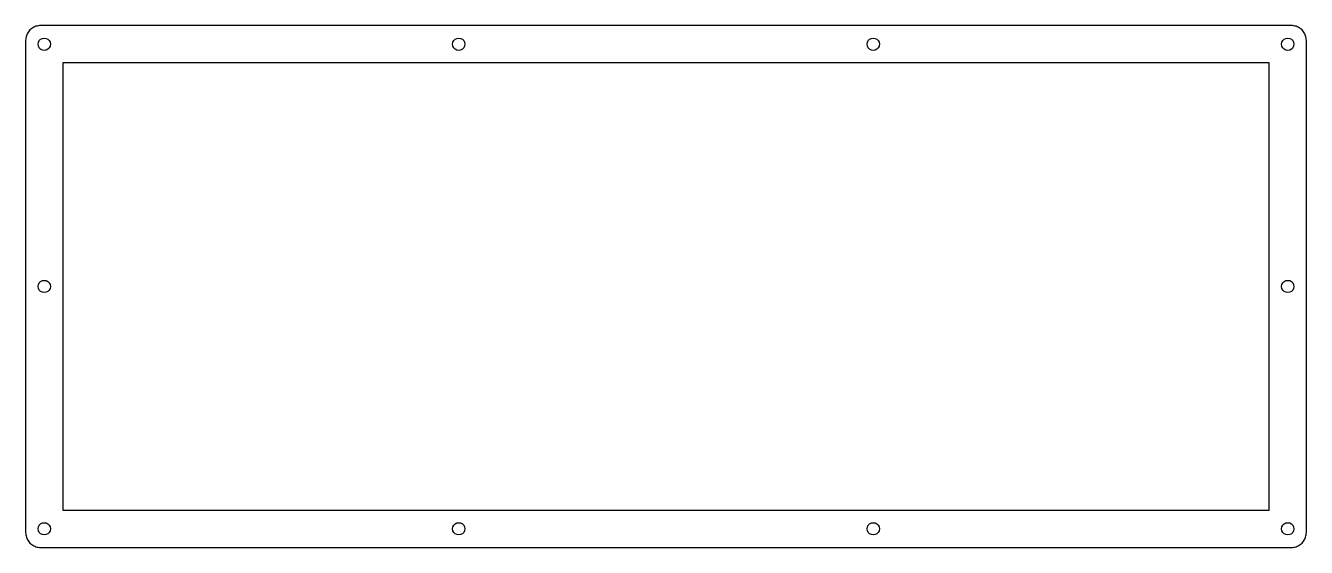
# Model space of a CAD drawing. Header units: millimetres. Extents: x -47 to 297, y -96 to 44.
import ezdxf

# ---------------------------------------------------------------- set-up
doc = ezdxf.new("R2010")
doc.units = ezdxf.units.MM
doc.layers.get('0').update_dxf_attribs({"linetype": 'CONTINUOUS'})

msp = doc.modelspace()

# ---------------------------------------------------------------- linework, layer by layer
for points in [[(296.33, -93.5), (296.42, -93.2), (296.48, -92.89), (296.51, -92.58), (296.53, -92.27), (296.53, 39.98), (296.51, 40.3), (296.48, 40.61), (296.42, 40.92), (296.33, 41.22), (296.22, 41.51), (296.09, 41.8), (295.94, 42.07), (295.76, 42.34), (295.57, 42.58), (295.36, 42.81), (295.12, 43.03), (294.88, 43.22), (294.62, 43.39), (294.34, 43.55), (294.06, 43.68), (293.76, 43.79), (293.46, 43.87), (293.15, 43.93), (292.84, 43.97), (292.53, 43.98), (-43.32, 43.98), (-43.64, 43.97), (-43.95, 43.93), (-44.26, 43.87), (-44.56, 43.79), (-44.86, 43.68), (-45.14, 43.55), (-45.41, 43.39), (-45.68, 43.22), (-45.92, 43.03), (-46.15, 42.81), (-46.37, 42.58), (-46.56, 42.34), (-46.73, 42.07), (-46.89, 41.8), (-47.02, 41.51), (-47.13, 41.22), (-47.21, 40.92), (-47.28, 40.61), (-47.31, 40.3), (-47.32, 39.98), (-47.32, -92.27), (-47.31, -92.58), (-47.28, -92.89), (-47.21, -93.2), (-47.13, -93.5), (-47.02, -93.8), (-46.89, -94.08), (-46.73, -94.36), (-46.56, -94.62), (-46.37, -94.87), (-46.15, -95.1), (-45.92, -95.31), (-45.68, -95.5), (-45.41, -95.68), (-45.14, -95.83), (-44.86, -95.96), (-44.56, -96.07), (-44.26, -96.16), (-43.95, -96.22), (-43.64, -96.26), (-43.32, -96.27), (292.53, -96.27), (292.84, -96.26), (293.15, -96.22), (293.46, -96.16), (293.76, -96.07), (294.06, -95.96), (294.34, -95.83), (294.62, -95.68), (294.88, -95.5), (295.12, -95.31), (295.36, -95.1), (295.57, -94.87), (295.76, -94.62), (295.94, -94.36), (296.09, -94.08), (296.22, -93.8)], [(-43.66, 39.95), (-43.29, 40.32), (-42.83, 40.55), (-42.32, 40.63), (-41.82, 40.55), (-41.36, 40.32), (-40.99, 39.95), (-40.76, 39.49), (-40.67, 38.98), (-40.76, 38.47), (-40.99, 38.01), (-41.36, 37.65), (-41.82, 37.41), (-42.32, 37.33), (-42.83, 37.41), (-43.29, 37.65), (-43.66, 38.01), (-43.89, 38.47), (-43.97, 38.98), (-43.89, 39.49)], [(67.39, 39.49), (67.62, 39.95), (67.99, 40.32), (68.45, 40.55), (68.96, 40.63), (69.47, 40.55), (69.93, 40.32), (70.29, 39.95), (70.53, 39.49), (70.61, 38.98), (70.53, 38.47), (70.29, 38.01), (69.93, 37.65), (69.47, 37.41), (68.96, 37.33), (68.45, 37.41), (67.99, 37.65), (67.62, 38.01), (67.39, 38.47), (67.31, 38.98)], [(178.67, 39.49), (178.91, 39.95), (179.27, 40.32), (179.73, 40.55), (180.24, 40.63), (180.75, 40.55), (181.21, 40.32), (181.58, 39.95), (181.81, 39.49), (181.89, 38.98), (181.81, 38.47), (181.58, 38.01), (181.21, 37.65), (180.75, 37.41), (180.24, 37.33), (179.73, 37.41), (179.27, 37.65), (178.91, 38.01), (178.67, 38.47), (178.59, 38.98)], [(289.88, 38.98), (289.96, 39.49), (290.19, 39.95), (290.56, 40.32), (291.02, 40.55), (291.53, 40.63), (292.04, 40.55), (292.5, 40.32), (292.86, 39.95), (293.1, 39.49), (293.18, 38.98), (293.1, 38.47), (292.86, 38.01), (292.5, 37.65), (292.04, 37.41), (291.53, 37.33), (291.02, 37.41), (290.56, 37.65), (290.19, 38.01), (289.96, 38.47)], [(286.53, 33.98), (-37.32, 33.98), (-37.32, -86.27), (286.53, -86.27)], [(-42.32, -27.79), (-42.83, -27.71), (-43.29, -27.48), (-43.66, -27.11), (-43.89, -26.65), (-43.97, -26.14), (-43.89, -25.63), (-43.66, -25.17), (-43.29, -24.81), (-42.83, -24.57), (-42.32, -24.49), (-41.82, -24.57), (-41.36, -24.81), (-40.99, -25.17), (-40.76, -25.63), (-40.67, -26.14), (-40.76, -26.65), (-40.99, -27.11), (-41.36, -27.48), (-41.82, -27.71)], [(292.04, -27.71), (291.53, -27.79), (291.02, -27.71), (290.56, -27.48), (290.19, -27.11), (289.96, -26.65), (289.88, -26.14), (289.96, -25.63), (290.19, -25.17), (290.56, -24.81), (291.02, -24.57), (291.53, -24.49), (292.04, -24.57), (292.5, -24.81), (292.86, -25.17), (293.1, -25.63), (293.18, -26.14), (293.1, -26.65), (292.86, -27.11), (292.5, -27.48)], [(-43.97, -91.27), (-43.89, -90.76), (-43.66, -90.3), (-43.29, -89.93), (-42.83, -89.7), (-42.32, -89.62), (-41.82, -89.7), (-41.36, -89.93), (-40.99, -90.3), (-40.76, -90.76), (-40.67, -91.27), (-40.76, -91.78), (-40.99, -92.24), (-41.36, -92.6), (-41.82, -92.84), (-42.32, -92.92), (-42.83, -92.84), (-43.29, -92.6), (-43.66, -92.24), (-43.89, -91.78)], [(67.62, -90.3), (67.99, -89.93), (68.45, -89.7), (68.96, -89.62), (69.47, -89.7), (69.93, -89.93), (70.29, -90.3), (70.53, -90.76), (70.61, -91.27), (70.53, -91.78), (70.29, -92.24), (69.93, -92.6), (69.47, -92.84), (68.96, -92.92), (68.45, -92.84), (67.99, -92.6), (67.62, -92.24), (67.39, -91.78), (67.31, -91.27), (67.39, -90.76)], [(181.58, -90.3), (181.81, -90.76), (181.89, -91.27), (181.81, -91.78), (181.58, -92.24), (181.21, -92.6), (180.75, -92.84), (180.24, -92.92), (179.73, -92.84), (179.27, -92.6), (178.91, -92.24), (178.67, -91.78), (178.59, -91.27), (178.67, -90.76), (178.91, -90.3), (179.27, -89.93), (179.73, -89.7), (180.24, -89.62), (180.75, -89.7), (181.21, -89.93)], [(290.56, -92.6), (290.19, -92.24), (289.96, -91.78), (289.88, -91.27), (289.96, -90.76), (290.19, -90.3), (290.56, -89.93), (291.02, -89.7), (291.53, -89.62), (292.04, -89.7), (292.5, -89.93), (292.86, -90.3), (293.1, -90.76), (293.18, -91.27), (293.1, -91.78), (292.86, -92.24), (292.5, -92.6), (292.04, -92.84), (291.53, -92.92), (291.02, -92.84)]]:
    msp.add_lwpolyline(points, close=True)

doc.saveas('drawing.dxf')
